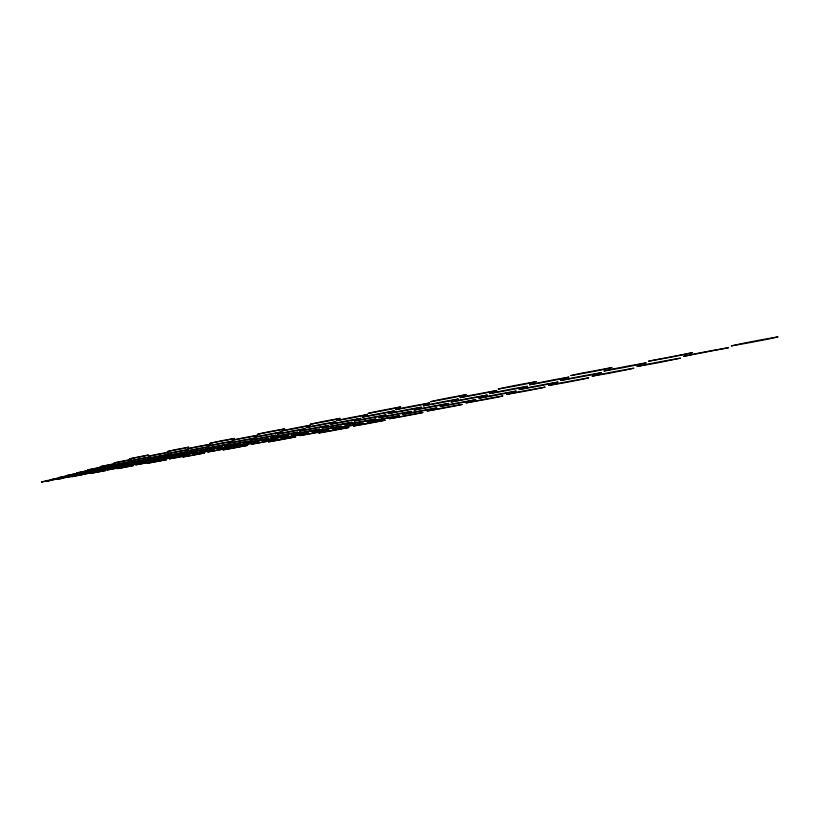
<?xml version="1.0" encoding="UTF-8"?>
<svg xmlns="http://www.w3.org/2000/svg" width="819" height="819" viewBox="0 0 819 819"><rect width="100%" height="100%" fill="white"/><g stroke="black" fill="none" stroke-linecap="round" stroke-linejoin="round"><path stroke-width="1.23" d="M116.124 465.141L101.208 468.192L112.684 465.991A24.273 0.594 -10.4 0 0 114.281 465.632L116.134 465.151M128.429 464.455L145.628 461.097L128.522 464.465M75.389 475.337L86.497 473.187L75.399 475.348M43.294 481.603L47.072 480.835L43.212 481.613M105.385 470.597L92.004 473.054L98.649 471.908M51.945 479.954L60.36 478.603M51.669 479.75C54.197 479.095 44.799 480.999 47.942 480.518M260.606 433.486L257.575 434.275L278.47 430.303A37.909 0.921 -10.4 0 0 281.337 429.678L284.684 428.828L270.618 431.378A28.921 0.706 -10.4 0 0 265.561 432.412L263.36 432.882A34.654 0.85 -10.4 0 0 260.606 433.486M55.661 478.695L59.306 477.866L54.054 479.013M55.323 478.603L52.119 479.34L57.637 478.849M42.015 481.961C45.065 481.337 39.66 482.422 41.861 481.961M54.525 479.422L46.233 481.193L51.228 480.262L48.362 480.773M376.423 414.649L362.244 417.178L367.199 416.001A31.327 0.768 -10.4 0 1 370.833 415.243L394.4 410.872L389.045 412.121A33.548 0.819 -10.4 0 1 385.309 412.899L383.927 413.175A29.156 0.717 -10.4 0 1 381.009 413.759A29.607 0.727 -10.4 0 1 376.423 414.649M60.268 478.705L64.281 477.917L58.221 479.084M179.719 457.033L169.216 458.875L189.875 455.026L182.872 456.224A24.273 0.594 -10.4 0 0 179.873 456.767M98.874 471.734L105.364 470.597M125.348 467.188L117.281 468.601L133.456 465.612L127.999 466.543A21.611 0.532 -10.4 0 0 125.645 466.973M74.13 476.259L71.714 476.658L82.309 474.692L65.192 477.549L74.652 475.747L73.669 475.9M498.3 389.045L515.253 386.056A35.555 0.87 -10.4 0 0 520.71 384.991A35.104 0.86 -10.4 0 0 524.18 384.295L525.829 383.957A40.571 0.993 -10.4 0 0 530.251 383.036L536.547 381.552L519.164 384.664A36.824 0.901 -10.4 0 0 513.626 385.739L508.527 386.773A38.278 0.932 -10.4 0 0 504.197 387.674L498.3 389.045M310.043 425.327L299.805 427.631A28.01 0.686 -10.4 0 1 295.843 428.429L281.828 430.968L285.964 429.934A32.074 0.788 -10.4 0 1 289.107 429.269L292.854 428.501A28.491 0.696 -10.4 0 1 296.949 427.682L310.043 425.327M250.03 440.243L261.435 438.237A23.679 0.584 -10.4 0 0 265.141 437.51A23.229 0.563 -10.4 0 0 267.516 437.039L268.642 436.814A26.556 0.645 -10.4 0 0 271.683 436.189L276.105 435.165L265.53 437.029A25.194 0.614 -10.4 0 0 261.722 437.766L258.098 438.482A24.375 0.594 -10.4 0 0 254.054 439.312L250.03 440.243M460.145 397.624L476.289 394.778A33.692 0.819 -10.4 0 0 481.511 393.765L486.414 392.782A37.643 0.921 -10.4 0 0 490.663 391.902L496.744 390.479L469.973 395.444A35.442 0.87 -10.4 0 0 465.827 396.304L460.145 397.624M208.538 446.734L205.682 447.45A27.805 0.676 -10.4 0 1 203.296 447.962L200.46 448.556A21.99 0.532 -10.4 0 1 197.359 449.17L186.394 451.146L189.609 450.358A25 0.614 -10.4 0 1 192.066 449.836L194.994 449.232A22.492 0.553 -10.4 0 1 198.218 448.597L208.538 446.734M400.593 406.941L390.182 409.305A31.9 0.778 -10.4 0 1 384.131 410.514L367.936 413.452L372.809 412.254A36.067 0.88 -10.4 0 1 376.453 411.476L380.794 410.585A32.484 0.799 -10.4 0 1 385.534 409.654L400.593 406.941M571.007 375.542L589.107 372.348A37.787 0.921 -10.4 0 0 594.973 371.212L600.47 370.106A41.749 1.024 -10.4 0 0 605.231 369.123L612.039 367.536L582.074 373.095A39.568 0.962 -10.4 0 0 577.415 374.058L571.007 375.542M330.262 424.303L343.632 421.949A27.785 0.676 -10.4 0 0 347.983 421.109L352.068 420.29A30.672 0.747 -10.4 0 0 355.63 419.553L360.78 418.366L348.454 420.536A29.33 0.717 -10.4 0 0 344 421.396L338.462 422.491A28.552 0.696 -10.4 0 0 335.012 423.208L330.262 424.303M281.429 431.941L272.901 433.865A25.891 0.635 -10.4 0 1 267.977 434.858L254.842 437.213L258.784 436.261A29.003 0.706 -10.4 0 1 261.742 435.636L265.274 434.909A26.495 0.645 -10.4 0 1 269.144 434.152L281.429 431.941M423.454 405.804L438.789 403.112A31.9 0.778 -10.4 0 0 443.775 402.139L448.464 401.208A34.787 0.85 -10.4 0 0 452.528 400.368L458.405 399.007L444.328 401.494A33.466 0.819 -10.4 0 0 439.23 402.477L423.454 405.804M367.27 414.588L357.309 416.83A29.689 0.727 -10.4 0 1 351.566 417.977L336.261 420.741L340.909 419.604A33.047 0.809 -10.4 0 1 344.389 418.878L348.515 418.038A30.528 0.747 -10.4 0 1 353.009 417.147L367.27 414.588M224.232 445.956L234.828 444.093A21.929 0.532 -10.4 0 0 238.298 443.427L241.574 442.772A23.741 0.584 -10.4 0 0 244.451 442.188L248.648 441.226L238.81 442.966A23.741 0.584 -10.4 0 0 235.227 443.652L231.838 444.318A21.929 0.532 -10.4 0 0 228.89 444.912L224.232 445.956M529.606 384.756L546.908 381.715A36.005 0.88 -10.4 0 0 552.528 380.62L557.811 379.566A38.902 0.952 -10.4 0 0 562.387 378.624L568.99 377.098L553.163 379.893A37.592 0.921 -10.4 0 0 547.43 380.999L529.606 384.756M466.062 394.686L454.678 397.235A33.528 0.819 -10.4 0 1 448.095 398.546L430.61 401.709L435.995 400.399A37.101 0.911 -10.4 0 1 439.987 399.559L444.707 398.607A34.593 0.85 -10.4 0 1 449.846 397.594L466.062 394.686M186.097 451.914L183.405 452.579A24.539 0.604 -10.4 0 1 181.183 453.061L165.612 455.988L168.601 455.251A21.949 0.532 -10.4 0 1 170.874 454.77L186.097 451.914M648.72 361.148L667.976 357.76A40.131 0.983 -10.4 0 0 674.232 356.552L680.108 355.374A43.028 1.054 -10.4 0 0 685.206 354.33L692.536 352.631L648.72 361.148M87.613 470.034L98.352 467.956A28.87 0.706 -10.4 0 0 99.795 467.618L101.402 467.178L90.213 469.359A24.416 0.594 -10.4 0 0 88.892 469.676L87.684 470.004M299.754 431.05L312.315 428.849A26.054 0.635 -10.4 0 0 316.421 428.05L320.301 427.283A27.877 0.686 -10.4 0 0 323.679 426.597L328.614 425.46L317.014 427.508A27.877 0.686 -10.4 0 0 312.797 428.317L308.794 429.105A26.054 0.635 -10.4 0 0 305.303 429.811L299.754 431.05M254.279 438.155L250.164 439.138A28.47 0.696 -10.4 0 1 247.277 439.742L246.212 439.967A23.679 0.584 -10.4 0 1 241.595 440.888L229.34 443.079L233.067 442.188A26.003 0.635 -10.4 0 1 235.852 441.605L239.168 440.929A24.56 0.604 -10.4 0 1 242.793 440.223L254.279 438.155M100.153 466.717L112.223 464.383A32.504 0.799 -10.4 0 0 113.821 464.015L115.602 463.513L103.081 465.96A27.989 0.686 -10.4 0 0 101.607 466.308L100.235 466.687M114.169 463.011L127.559 460.411A36.128 0.88 -10.4 0 0 129.32 460.002L131.275 459.459L117.424 462.162A31.572 0.768 -10.4 0 0 115.786 462.551L114.169 463.011M388.237 413.585L402.764 411.036A30.18 0.737 -10.4 0 0 407.514 410.124L411.977 409.234A32.013 0.778 -10.4 0 0 415.878 408.446L421.539 407.145L408.19 409.5A32.013 0.778 -10.4 0 0 403.327 410.421L398.71 411.333A30.18 0.737 -10.4 0 0 394.676 412.152L388.237 413.585M129.658 458.906L144.369 456.05A39.762 0.973 -10.4 0 0 146.294 455.599L148.413 455.006L133.241 457.975A35.166 0.86 -10.4 0 0 131.429 458.405L129.658 458.906M335.411 421.846L330.569 422.993A32.473 0.788 -10.4 0 1 327.17 423.71L325.911 423.966A27.529 0.676 -10.4 0 1 320.464 425.051L306.04 427.62L310.483 426.576A30.088 0.737 -10.4 0 1 313.79 425.88L317.7 425.092A28.634 0.696 -10.4 0 1 321.959 424.252L335.411 421.846M489.68 393.57L506.173 390.673A34.306 0.839 -10.4 0 0 511.558 389.639L516.615 388.636A36.138 0.88 -10.4 0 0 521.027 387.735L527.416 386.271L512.315 388.933A36.138 0.88 -10.4 0 0 506.818 389.977L501.576 391.011A34.306 0.839 -10.4 0 0 497 391.932L489.68 393.57M429.504 402.979L423.935 404.289A36.507 0.891 -10.4 0 1 420.024 405.108L418.57 405.405A31.378 0.768 -10.4 0 1 410.677 406.961L395.69 409.643L400.87 408.394A34.173 0.839 -10.4 0 1 404.678 407.606L409.183 406.695A32.729 0.799 -10.4 0 1 414.086 405.733L429.504 402.979M604.084 370.997L622.532 367.762A38.432 0.942 -10.4 0 0 628.552 366.605L634.213 365.479A40.274 0.983 -10.4 0 0 639.137 364.475L646.252 362.837L629.391 365.806A40.274 0.983 -10.4 0 0 623.259 366.984L617.403 368.13A38.432 0.942 -10.4 0 0 612.284 369.164L604.084 370.997M731.439 345.874L751.852 342.291A42.557 1.044 -10.4 0 0 758.507 341.001L764.772 339.762A44.41 1.085 -10.4 0 0 770.198 338.656L778.05 336.855L759.428 340.131A44.41 1.085 -10.4 0 0 752.651 341.431L746.191 342.7A42.557 1.044 -10.4 0 0 740.519 343.847L731.439 345.874M199.897 451.269L215.981 448.341A21.069 0.512 -10.4 0 0 218.673 447.798L222.676 446.898L213.554 448.505A22.451 0.553 -10.4 0 0 210.217 449.129L199.897 451.269M165.131 456.705L161.957 457.452A21.396 0.522 -10.4 0 1 159.756 457.913L146.294 460.432L165.131 456.705M270.72 437.397L281.183 435.585A24.375 0.594 -10.4 0 0 286.333 434.602L289.998 433.886A25.194 0.614 -10.4 0 0 293.202 433.231L297.932 432.166L287.049 434.08A26.556 0.645 -10.4 0 0 283.077 434.838L281.777 435.084A23.229 0.563 -10.4 0 0 278.132 435.8A23.679 0.584 -10.4 0 0 275.993 436.24L270.72 437.397M354.494 420.976L366.707 418.857A28.552 0.696 -10.4 0 0 371.222 417.997L376.975 416.871A29.33 0.717 -10.4 0 0 380.692 416.113L386.138 414.885L373.505 417.106A30.672 0.747 -10.4 0 0 368.898 417.977L364.496 418.837A27.785 0.676 -10.4 0 0 360.657 419.615L354.494 420.976M228.593 443.98L224.703 444.901A25.42 0.624 -10.4 0 1 221.99 445.464L220.987 445.669A21.529 0.522 -10.4 0 1 216.666 446.529L205.313 448.566L208.825 447.727A23.096 0.563 -10.4 0 1 211.435 447.174L214.527 446.56A22.707 0.553 -10.4 0 1 217.915 445.894L228.593 443.98M451.228 401.996L476.904 397.307A33.466 0.819 -10.4 0 0 481.132 396.447L487.315 395.045L472.932 397.573A34.787 0.85 -10.4 0 0 467.669 398.577L462.663 399.549A31.9 0.778 -10.4 0 0 458.271 400.43L451.228 401.996M305.016 428.706L300.399 429.791A29.474 0.717 -10.4 0 1 297.174 430.456L295.976 430.702A25.42 0.624 -10.4 0 1 289.517 431.971L277.303 434.152L281.531 433.138A27.201 0.665 -10.4 0 1 284.654 432.493L288.349 431.746A26.812 0.655 -10.4 0 1 292.373 430.968L305.016 428.706M560.913 380.456L589.793 375.184A37.592 0.921 -10.4 0 0 594.533 374.222L601.443 372.645L585.298 375.481A38.902 0.952 -10.4 0 0 579.402 376.607L573.781 377.702A36.005 0.88 -10.4 0 0 568.847 378.695L560.913 380.456M683.568 356.367L728.531 347.696L710.636 350.839A43.028 1.054 -10.4 0 0 704.094 352.088L697.86 353.306A40.131 0.983 -10.4 0 0 692.383 354.412L683.568 356.367M637.162 366.462L653.9 363.564A39.568 0.962 -10.4 0 0 660.094 362.387L680.476 358.138L663.298 361.159A41.749 1.024 -10.4 0 0 657.002 362.346L650.992 363.523A37.787 0.921 -10.4 0 0 645.7 364.578L637.162 366.462M519.226 389.516L534.213 386.926A35.442 0.87 -10.4 0 0 539.762 385.872L558.097 382.063L542.68 384.766A37.643 0.921 -10.4 0 0 537.018 385.841L531.623 386.885A33.692 0.819 -10.4 0 0 526.883 387.837L519.226 389.516M414.24 410.022L427.477 407.729A31.327 0.768 -10.4 0 0 432.391 406.797L448.679 403.419L435.012 405.814A33.548 0.819 -10.4 0 0 429.995 406.767L428.357 407.084A29.156 0.717 -10.4 0 0 423.74 407.985A29.607 0.727 -10.4 0 0 421.017 408.538L414.24 410.022M322.215 427.968L333.702 425.982A27.201 0.665 -10.4 0 0 337.971 425.174L342.127 424.365A26.812 0.655 -10.4 0 0 345.864 423.628L352.211 422.225L340.305 424.314A29.474 0.717 -10.4 0 0 335.933 425.143L334.5 425.419A25.42 0.624 -10.4 0 0 328.112 426.679L322.215 427.968M243.151 443.355L252.887 441.676A23.096 0.563 -10.4 0 0 256.521 440.991L260.053 440.305A22.707 0.553 -10.4 0 0 263.247 439.67L268.704 438.472L258.558 440.253A25.42 0.624 -10.4 0 0 254.822 440.96L253.603 441.195A21.529 0.522 -10.4 0 0 249.13 442.065L243.151 443.355M177.037 456.193L198.157 452.17L189.762 453.644A21.396 0.522 -10.4 0 0 186.671 454.228L177.037 456.193M204.381 449.406L200.696 450.266A22.451 0.553 -10.4 0 1 198.167 450.788L182.75 453.644L192.393 451.576A21.069 0.512 -10.4 0 1 195.567 450.962L204.381 449.406M123.884 466.472L140.571 463.308L123.884 466.472M167.322 451.566L184.06 448.351A38.575 0.942 -10.4 0 0 186.302 447.839L188.831 447.164L177.324 449.273A26.607 0.645 -10.4 0 0 174.263 449.907L171.601 450.491A34.572 0.85 -10.4 0 0 169.482 450.982L167.322 451.566M592.229 376.156L608.23 373.392A38.278 0.932 -10.4 0 0 614.189 372.266L619.963 371.15A36.824 0.901 -10.4 0 0 625.132 370.116L633.886 368.192L617.434 371.079A40.571 0.993 -10.4 0 0 611.384 372.215L609.397 372.604A35.104 0.86 -10.4 0 0 603.808 373.699A35.555 0.87 -10.4 0 0 600.501 374.355L592.229 376.156M99.826 470.229L87.07 472.737L99.826 470.229M148.597 456.306L164.015 453.357A34.982 0.85 -10.4 0 0 166.093 452.876L168.448 452.252L157.842 454.197A24.304 0.594 -10.4 0 0 154.146 454.975L152.549 455.323A31.061 0.758 -10.4 0 0 150.594 455.773L148.597 456.306M478.992 398.188L493.253 395.72A34.173 0.839 -10.4 0 0 498.566 394.717L503.726 393.724A32.729 0.799 -10.4 0 0 508.353 392.803L516.216 391.072L501.525 393.642A36.507 0.891 -10.4 0 0 496.109 394.666L494.338 395.014A31.378 0.768 -10.4 0 0 486.384 396.58L478.992 398.188M131.337 460.657L145.434 457.964A31.398 0.768 -10.4 0 0 147.348 457.524L149.539 456.951L139.824 458.732A21.847 0.532 -10.4 0 0 136.435 459.439L134.971 459.756A27.57 0.676 -10.4 0 0 133.18 460.165L131.337 460.657M378.726 417.649L391.226 415.499A30.088 0.737 -10.4 0 0 395.905 414.619L400.44 413.738A28.634 0.696 -10.4 0 0 404.535 412.93L411.507 411.404L398.566 413.667A32.473 0.788 -10.4 0 0 393.796 414.568L392.229 414.864A27.529 0.676 -10.4 0 0 386.486 415.991L378.726 417.649M115.561 464.608L128.327 462.172A27.836 0.676 -10.4 0 0 130.078 461.783L132.105 461.251L118.857 463.8A24.099 0.594 -10.4 0 0 117.23 464.168L115.561 464.608M291.41 434.561L302.17 432.708A26.003 0.635 -10.4 0 0 306.193 431.951L310.125 431.193A24.56 0.604 -10.4 0 0 313.667 430.497L319.758 429.176L308.568 431.122A28.47 0.696 -10.4 0 0 304.433 431.9L303.081 432.166A23.679 0.584 -10.4 0 0 298.116 433.128L291.41 434.561M548.761 385.462L564.045 382.831A37.101 0.911 -10.4 0 0 569.748 381.756L575.296 380.692A34.593 0.85 -10.4 0 0 580.282 379.699L588.769 377.846L573.044 380.6A39.537 0.962 -10.4 0 0 567.229 381.695L565.325 382.053A33.528 0.819 -10.4 0 0 558.302 383.425L548.761 385.462M217.045 448.914L226.054 447.369A21.949 0.532 -10.4 0 0 229.443 446.734L240.96 444.389L232.678 445.823A24.539 0.604 -10.4 0 0 229.197 446.468L217.045 448.914M181.644 454.432L161.65 458.323L181.644 454.432M440.243 406.449L453.767 404.125A33.047 0.809 -10.4 0 0 458.835 403.173L463.769 402.221A30.528 0.747 -10.4 0 0 468.212 401.351L475.808 399.692L454.975 403.429A29.689 0.727 -10.4 0 0 448.73 404.647L440.243 406.449M88.401 471.324L101.638 468.663L88.483 471.294M155.651 460.718L175.123 457.043L155.651 460.718M344.676 424.887L356.449 422.86A29.003 0.706 -10.4 0 0 360.882 422.031L365.202 421.201A26.495 0.645 -10.4 0 0 369.093 420.434L375.808 418.99L357.575 422.246A25.891 0.635 -10.4 0 0 352.109 423.31L344.676 424.887M127.59 465.09L112.121 468.11L127.59 465.09M77.017 474.088L88.616 471.764L77.099 474.068M209.992 443.335L228.757 439.772A38.012 0.932 -10.4 0 0 231.316 439.199L234.254 438.431L221.468 440.765A27.703 0.676 -10.4 0 0 216.943 441.707L214.977 442.127A34.439 0.839 -10.4 0 0 212.541 442.68L209.992 443.335M506.766 394.369L521.314 391.871A36.067 0.88 -10.4 0 0 526.781 390.847L532.104 389.824A32.484 0.799 -10.4 0 0 536.895 388.882L545.126 387.111L522.717 391.113A31.9 0.778 -10.4 0 0 515.98 392.424L506.766 394.369M262.07 440.765L272.103 439.045A25 0.614 -10.4 0 0 275.89 438.339L279.586 437.633A22.492 0.553 -10.4 0 0 282.944 436.967L288.769 435.728L279.576 437.305A27.805 0.676 -10.4 0 0 275.706 438.032L271.888 438.749A21.99 0.532 -10.4 0 0 268.448 439.424L262.07 440.765M188.032 448.72L205.477 445.413A34.511 0.839 -10.4 0 0 207.872 444.881L210.637 444.164L198.741 446.335A25.307 0.614 -10.4 0 0 194.523 447.205L192.69 447.594A31.03 0.758 -10.4 0 0 190.417 448.106L188.032 448.72M402.948 414.322L415.755 412.131A32.074 0.788 -10.4 0 0 420.577 411.23L425.286 410.329A28.491 0.696 -10.4 0 0 429.535 409.5L436.875 407.923L415.499 411.752A28.01 0.686 -10.4 0 0 411.107 412.612L402.948 414.322M107.207 469.963L122.246 467.147L107.207 469.963M67.117 476.463L77.058 474.488L67.117 476.463M167.537 453.706L183.661 450.655A31.02 0.758 -10.4 0 0 185.893 450.163L188.493 449.498L177.488 451.504A22.942 0.563 -10.4 0 0 173.567 452.313L171.867 452.672A27.651 0.676 -10.4 0 0 169.758 453.142L167.537 453.706M88.677 470.444L87.224 470.843A25.246 0.614 -10.4 0 1 85.954 471.13L76.566 472.972L88.677 470.444M192.424 454.084L199.682 452.856A20.997 0.512 -10.4 0 0 203.849 452.088L214.68 449.907L207.033 451.218A24.15 0.594 -10.4 0 0 203.798 451.822L192.424 454.084M312.1 431.726L323.147 429.832A28.122 0.686 -10.4 0 0 327.334 429.054L328.726 428.787A24.191 0.594 -10.4 0 0 332.719 428.02A24.539 0.604 -10.4 0 0 335.135 427.549L341.584 426.177L331.49 427.917A31.132 0.758 -10.4 0 0 327.221 428.706L312.1 431.726M160.37 459.07L142.107 462.602L160.37 459.07M466.236 402.887L487.018 399.211A30.19 0.737 -10.4 0 0 491.994 398.259A30.538 0.747 -10.4 0 0 494.983 397.676L502.948 395.976L490.407 398.136A38.155 0.932 -10.4 0 0 485.114 399.119L466.236 402.887M148.515 458.302L163.309 455.507A27.57 0.676 -10.4 0 0 165.377 455.057L167.813 454.443L152.518 457.35A24.314 0.594 -10.4 0 0 150.573 457.78L148.515 458.302M77.416 473.31L76.136 473.658A21.611 0.532 -10.4 0 1 75.02 473.914L66.963 475.501L77.406 473.3M130.958 462.5L144.431 459.961A24.15 0.594 -10.4 0 0 146.335 459.551L148.608 458.968L135.33 461.486A20.997 0.512 -10.4 0 0 132.852 462.029L130.958 462.5M367.137 421.805L377.723 420.014A31.347 0.768 -10.4 0 0 382.258 419.174L385.319 418.601A26.617 0.655 -10.4 0 0 391.042 417.506L399.406 415.755L388.411 417.639A34.511 0.839 -10.4 0 0 383.753 418.499L367.137 421.805M234.203 446.57L242.352 445.188A24.314 0.594 -10.4 0 0 245.854 444.543L259.244 441.881L250.696 443.345A27.57 0.676 -10.4 0 0 247.072 444.021L234.203 446.57M58.681 478.439L66.974 476.801L58.743 478.419M135.729 464.844L153.552 461.527L135.729 464.844M232.473 440.253L251.945 436.588A34.511 0.839 -10.4 0 0 254.648 435.995L257.831 435.196L244.656 437.592A26.617 0.655 -10.4 0 0 239.906 438.554L237.827 438.994A31.347 0.768 -10.4 0 0 235.248 439.557L232.473 440.253M111.036 468.693L97.185 471.355L111.036 468.693M67.619 475.788L58.784 477.6L67.619 475.778M427.18 411.005L438.656 409.06A34.654 0.85 -10.4 0 0 443.591 408.149L446.918 407.534A28.921 0.706 -10.4 0 0 453.142 406.337L462.244 404.443L450.348 406.48A37.909 0.921 -10.4 0 0 445.29 407.412L427.18 411.005M114.875 466.298L130.866 463.134L114.875 466.298M208.743 445.874L226.883 442.475A31.132 0.758 -10.4 0 0 229.433 441.922L232.453 441.154L221.325 443.161A24.539 0.604 -10.4 0 0 219.001 443.632A24.191 0.594 -10.4 0 0 215.714 444.297L214.711 444.502A28.122 0.686 -10.4 0 0 212.09 445.075L208.743 445.874M280.989 438.165L290.028 436.64A27.651 0.676 -10.4 0 0 293.929 435.923L296.57 435.432A22.942 0.563 -10.4 0 0 301.525 434.49L308.824 432.975L299.375 434.592A31.02 0.758 -10.4 0 0 295.352 435.329L280.989 438.165M310.36 424.242L325.163 421.601A30.252 0.737 -10.4 0 0 329.371 420.751L333.19 419.963A38.155 0.932 -10.4 0 0 336.374 419.267L340.131 418.345L326.238 420.823A30.538 0.747 -10.4 0 0 323.321 421.406A30.19 0.737 -10.4 0 0 319.195 422.246L310.36 424.242M332.78 428.89L342.721 427.211A31.03 0.758 -10.4 0 0 347.021 426.423L349.918 425.88A25.307 0.614 -10.4 0 0 355.374 424.846L363.411 423.188L353.061 424.959A34.511 0.839 -10.4 0 0 348.638 425.767L332.78 428.89M100.256 469.696L114.599 466.881L100.256 469.696M389.588 418.724L400.419 416.891A34.439 0.839 -10.4 0 0 405.108 416.042L408.282 415.448A27.703 0.676 -10.4 0 0 414.23 414.322L423.003 412.51L411.752 414.434A38.012 0.932 -10.4 0 0 406.941 415.325L389.588 418.724M207.801 451.975L215.305 450.706A24.099 0.594 -10.4 0 0 218.571 450.112L231.193 447.635L223.29 448.986A27.836 0.676 -10.4 0 0 219.912 449.611L207.801 451.975M251.351 444.215L259.746 442.803A27.57 0.676 -10.4 0 0 263.401 442.137L265.878 441.676A21.847 0.532 -10.4 0 0 270.557 440.796L277.528 439.373L268.724 440.878A31.398 0.768 -10.4 0 0 264.947 441.564L251.351 444.215M299.908 435.575L309.193 434.009A31.061 0.758 -10.4 0 0 313.247 433.271L315.991 432.77A24.304 0.594 -10.4 0 0 321.161 431.787L328.88 430.221L319.164 431.879A34.982 0.85 -10.4 0 0 314.998 432.637L299.908 435.575M95.946 471.887L83.733 474.211L95.946 471.887M353.47 426.044L363.656 424.334A34.572 0.85 -10.4 0 0 368.1 423.525L372.594 422.696A26.607 0.645 -10.4 0 0 376.781 421.908L385.237 420.188L374.621 422A38.575 0.942 -10.4 0 0 370.055 422.829L353.47 426.044M147.574 463.226L166.533 459.746L160.176 460.831A25.246 0.614 -10.4 0 0 157.422 461.332L147.574 463.226M182.872 456.982L189.732 455.835A24.416 0.594 -10.4 0 0 192.752 455.292L204.617 452.999L197.359 454.238A28.87 0.706 -10.4 0 0 194.216 454.801L182.872 456.982M223.177 449.866L230.927 448.566A27.989 0.686 -10.4 0 0 234.347 447.952L247.717 445.372L239.547 446.754A32.504 0.799 -10.4 0 0 236.015 447.399L223.177 449.866M268.499 441.861L277.139 440.417A31.572 0.768 -10.4 0 0 280.948 439.731L295.823 436.865L286.752 438.4A36.128 0.88 -10.4 0 0 282.821 439.107L268.499 441.861M318.826 432.975L328.358 431.378A35.166 0.86 -10.4 0 0 332.565 430.62L348.935 427.467L338.964 429.156A39.762 0.973 -10.4 0 0 334.633 429.944L318.826 432.975"/></g></svg>
